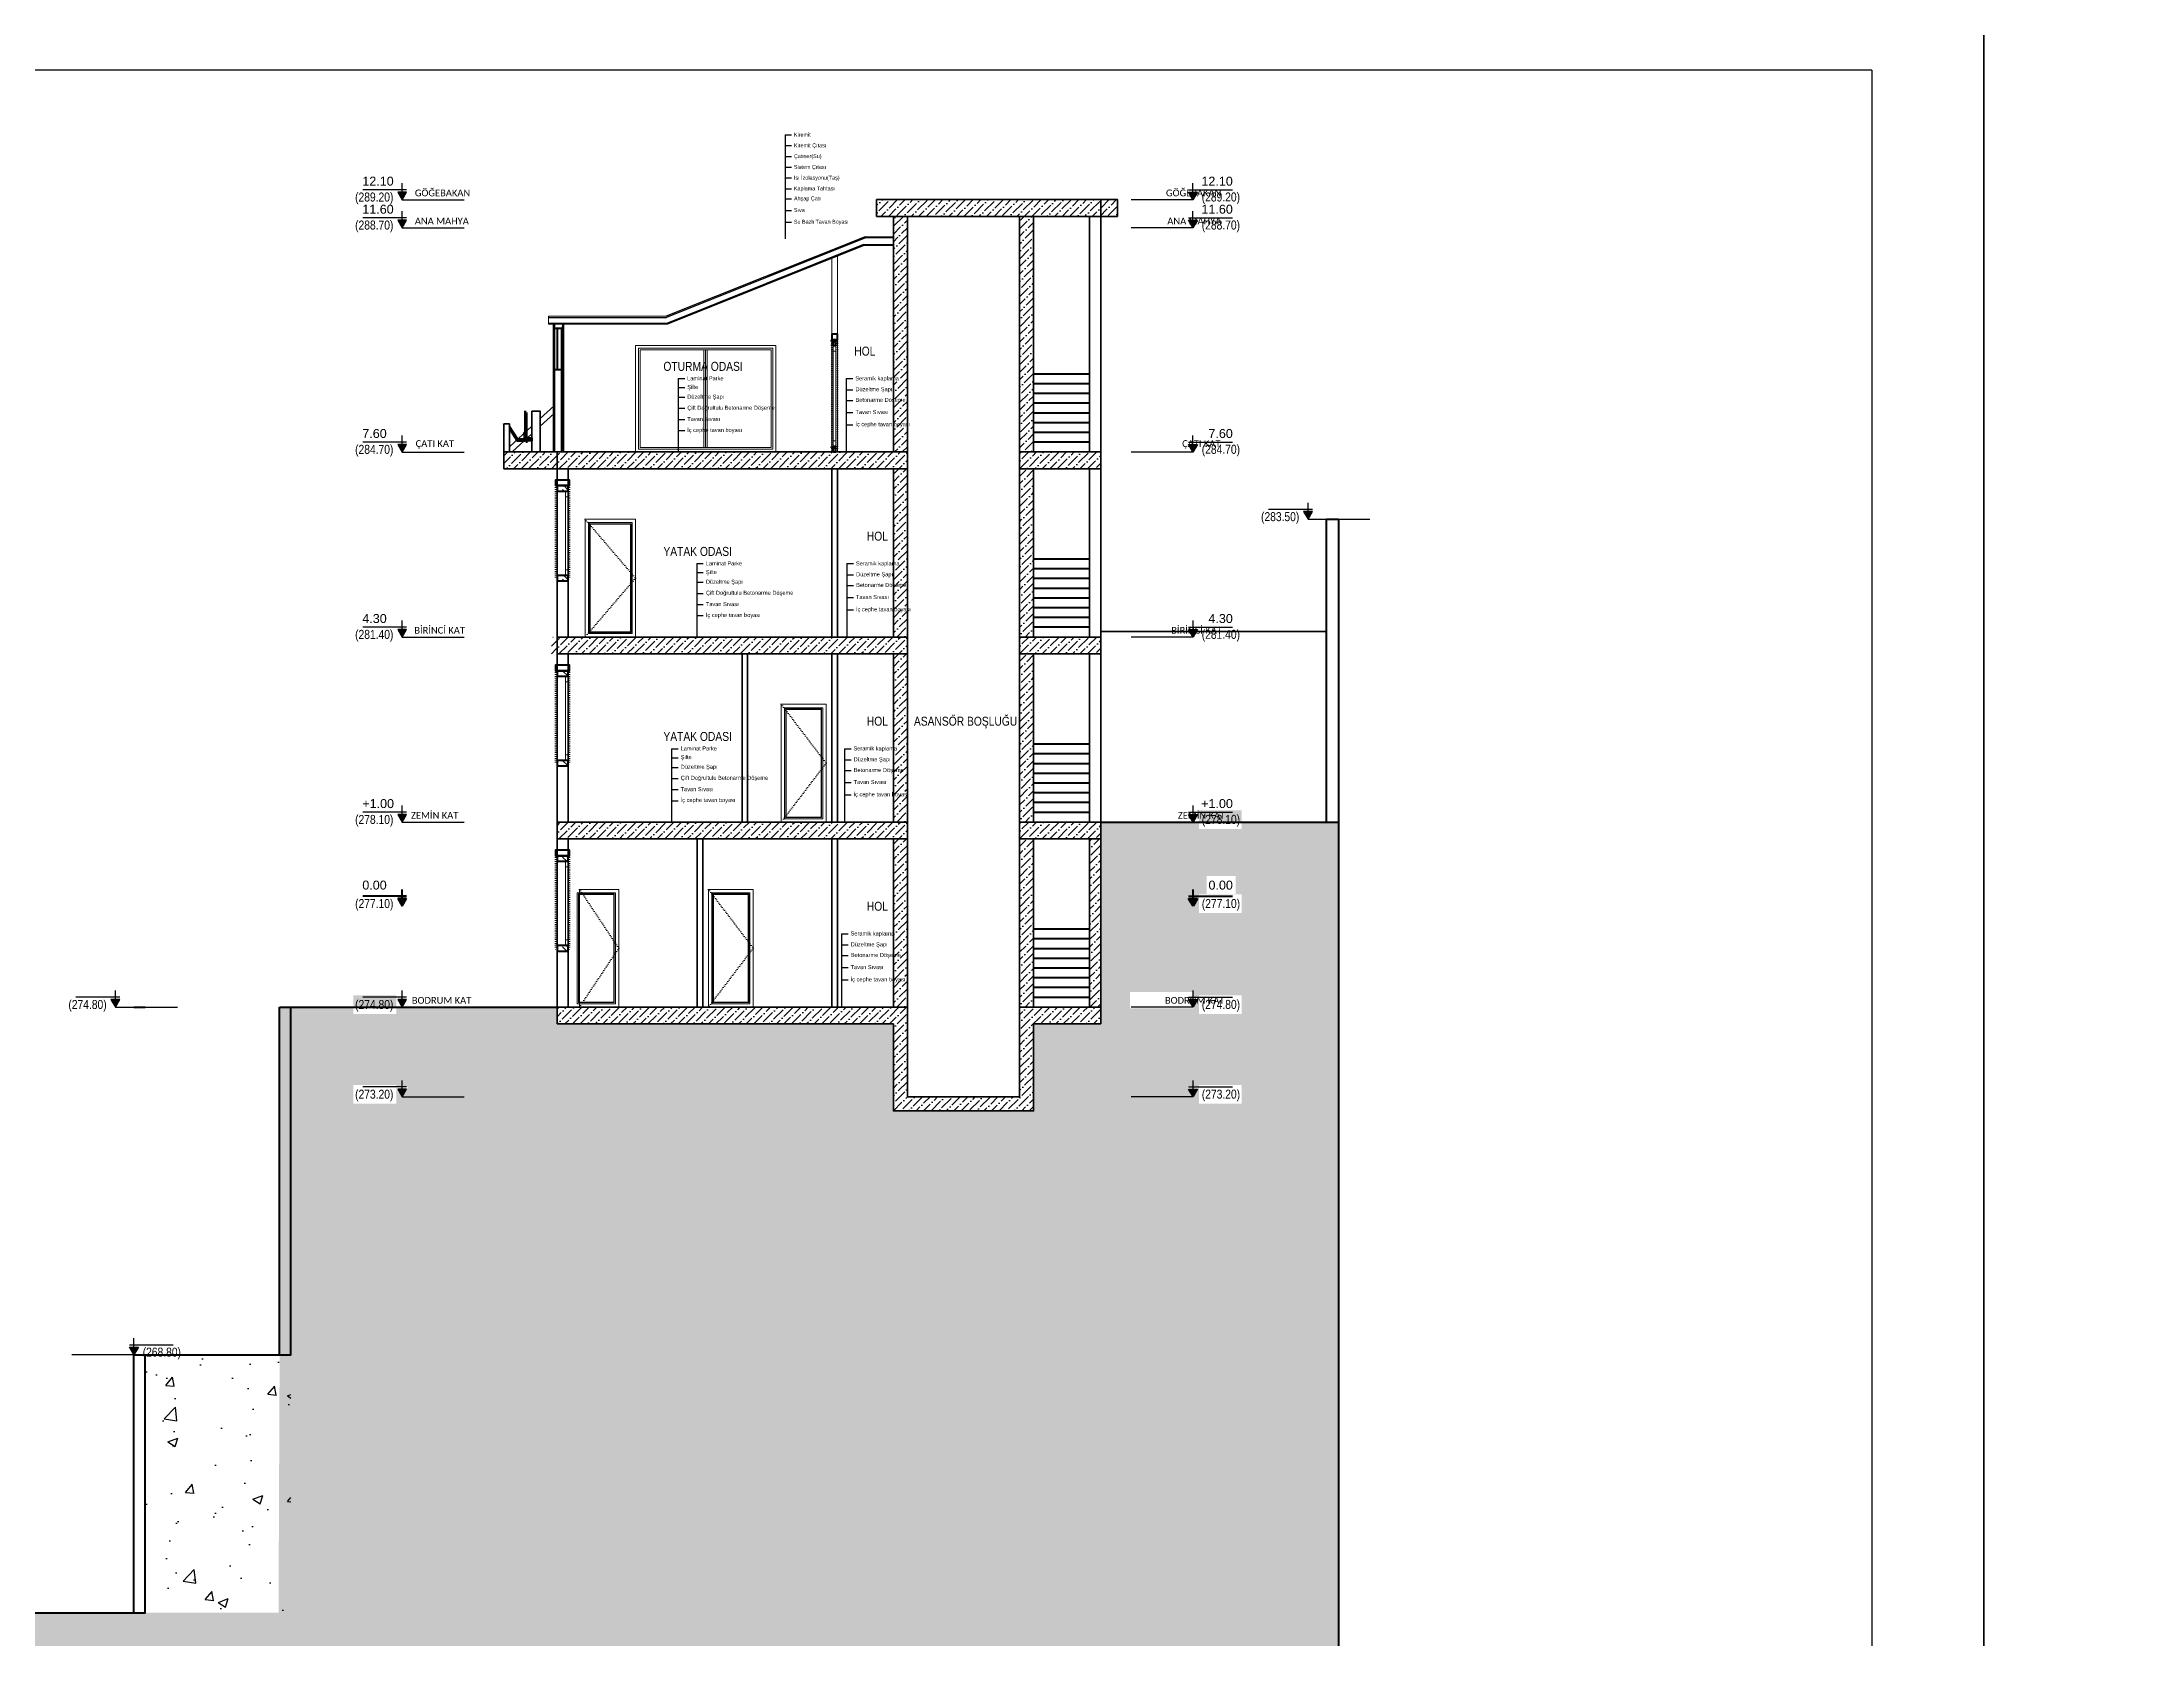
# Model space of a CAD drawing. Header units: millimetres. Extents: x 708 to 46452, y -4963 to 3960.
# Drawn here: x 33467 to 34403, y -4503 to -3791 of the extents above; entities that cross this region are included whole.
import ezdxf

# ---------------------------------------------------------------- set-up
doc = ezdxf.new("R2010")
doc.units = ezdxf.units.MM
doc.linetypes.add('ACAD_ISO07W100', pattern=[3, 0, -3])
doc.linetypes.add('ACAD_ISO10W100', pattern=[18, 12, -3, 0, -3])
for name, color, linetype, lineweight in [('00_KOLON', 2, 'Continuous', 35), ('20', 1, 'Continuous', 0), ('AKS', 153, 'ACAD_ISO10W100', 20), ('ARC-ATP-DUVAR', 7, 'Continuous', 40), ('BETONARME TARAMA', 8, 'Continuous', 25), ('CS DUVAR', 6, 'Continuous', 40), ('duvar', 6, 'Continuous', 35), ('görünüş1', 251, 'Continuous', 35), ('KAPI', 133, 'Continuous', 20), ('Kapı ve Pencereler', 253, 'Continuous', 5), ('KESİTA$0$KAPLAMA', 33, 'Continuous', 25), ('KESİTA$0$Kolon', 164, 'Continuous', 35), ('KESİTA$0$OLUK', 201, 'Continuous', 25), ('KESİTA$0$STANDARD', 7, 'Continuous', 25), ('KESİTA$0$Y3', 155, 'Continuous', 25), ('KOLON', 7, 'Continuous', 50), ('Kolon Tarama', 163, 'Continuous', 13), ('Merdiven Noktalamaları', 251, 'ACAD_ISO07W100', 20), ('Y', 41, 'Continuous', 30), ('YAZI', 40, 'Continuous', 25), ('YD', 7, 'Continuous', 5), ('yerkapl', 8, 'Continuous', 5), ('Çerçeve', 8, 'Continuous', 30)]:
    doc.layers.add(name, color=color, linetype=linetype, lineweight=lineweight)
doc.layers.add('DIŞ KAPI', color=7, linetype='Continuous', lineweight=18, true_color=0x754806)
doc.layers.add('F-arka_plan', color=7, linetype='Continuous')
doc.layers.add('KP', color=1, linetype='Continuous')
doc.styles.get("Standard").update_dxf_attribs({"font": 'arial.ttf'})
doc.styles.add('şenşakrak', font='swissel.ttf', dxfattribs={"height": 10})

# ---------------------------------------------------------------- blocks, each defined once
blk = doc.blocks.new('160X160 PEN KESİT')
at = {"layer": 'Kolon Tarama'}
h = blk.add_hatch(dxfattribs=at)
h.set_pattern_fill('ANSI31', color=256, scale=2)
h.set_pattern_definition([(45, (84688.796, -97755), (-4.49012806, 4.49012806), [])])
h.paths.add_polyline_path([(9585.6, -22008.4), (9585.6, -21998.4), (9595.6, -21998.4), (9595.6, -22008.4)])
h = blk.add_hatch(dxfattribs=at)
h.set_pattern_fill('ANSI31', color=256, scale=2)
h.set_pattern_definition([(45, (84688.796, -97915), (-4.49012806, 4.49012806), [])])
h.paths.add_polyline_path([(9585.6, -22168.4), (9585.6, -22158.4), (9595.6, -22158.4), (9595.6, -22168.4)])
at = {"layer": 'Kapı ve Pencereler'}
for p, q in [((9585.6, -22148.9, 0), (9585.6, -22008.4, 0)), ((9585.6, -22148.9, 0), (9585.6, -22008.4, 0)), ((9590.6, -22008.4, 0), (9590.6, -22158.4, 0)), ((9590.6, -22008.4, 0), (9590.6, -22158.4, 0))]:
    blk.add_line(p, q, dxfattribs=at)
at = {"layer": 'Kapı ve Pencereler', "elevation": 0}
for points in [[(9605.6, -22008.4), (9585.6, -22008.4), (9585.6, -21998.4), (9605.6, -21998.4)], [(9585.6, -22008.4), (9590.6, -22008.4), (9590.6, -22018.4), (9585.6, -22018.4)], [(9590.6, -22008.4), (9605.6, -22008.4), (9605.6, -22158.4), (9590.6, -22158.4)], [(9590.6, -22008.4), (9605.6, -22008.4), (9605.6, -22158.4), (9590.6, -22158.4)], [(9585.6, -22148.4), (9590.6, -22148.4), (9590.6, -22158.4), (9585.6, -22158.4)], [(9605.6, -22168.4), (9585.6, -22168.4), (9585.6, -22158.4), (9605.6, -22158.4)]]:
    blk.add_lwpolyline(points, close=True, dxfattribs=at)
at = {"layer": 'KOLON', "elevation": 0}
for points in [[(9608.1, -21998.4), (9583.1, -21998.4), (9583.1, -21988.4), (9608.1, -21988.4)], [(9605.6, -22008.4), (9585.6, -22008.4), (9585.6, -21998.4), (9605.6, -21998.4)], [(9605.6, -22168.4), (9585.6, -22168.4), (9585.6, -22158.4), (9605.6, -22158.4)]]:
    blk.add_lwpolyline(points, close=True, dxfattribs=at)
at = {"layer": 'Merdiven Noktalamaları'}
for p, q in [((9583.1, -21998.4, 0), (9583.1, -22168.4, 0)), ((9608.1, -21998.4, 0), (9608.1, -22168.4, 0))]:
    blk.add_line(p, q, dxfattribs=at)
blk = doc.blocks.new('malzeme 2')
at = {"layer": 'Y'}
for p, q in [((0, 130.9), (11.8, 130.9)), ((0, 130.9), (0, 0)), ((0, 114.8), (11.8, 114.8)), ((0, 97.6), (11.8, 97.6)), ((0, 77.9), (11.8, 77.9)), ((0, 57.8), (11.8, 57.8)), ((0, 38.1), (11.8, 38.1))]:
    blk.add_line(p, q, dxfattribs=at)
at = {"layer": 'YD', "style": 'şenşakrak'}
for s, p in [('Şilte', (16.4, 112.2)), ('Laminat Parke', (16.2, 127.7)), ('Çift Doğrultulu Betonarme Döşeme', (16.5, 75.3)), ('Düzeltme Şapı', (16.4, 95)), ('Tavan Sıvası', (16.3, 55.1)), ('İç cephe tavan boyası', (16.3, 35.6))]:
    blk.add_text(s, height=7.2, dxfattribs=at).set_placement(p)
blk = doc.blocks.new('malzeme 1')
at = {"layer": 'Y'}
for p, q in [((0, 130.9), (11.8, 130.9)), ((0, 130.9), (0, 0)), ((0, 110.9), (11.8, 110.9)), ((0, 91.9), (11.8, 91.9)), ((0, 70.5), (11.8, 70.5)), ((0, 48.7), (11.8, 48.7))]:
    blk.add_line(p, q, dxfattribs=at)
at = {"layer": 'YD', "style": 'şenşakrak'}
for s, p in [('Seramik kaplama', (16.2, 127.7)), ('Düzeltme Şapı', (16.4, 108.3)), ('Tavan Sıvası', (16.3, 67.7)), ('Betonarme Döşeme', (16.5, 89.3)), ('İç cephe tavan boyası', (16.3, 45.9))]:
    blk.add_text(s, height=7.2, dxfattribs=at).set_placement(p)
blk = doc.blocks.new('gae')
at = {"layer": 'yerkapl'}
blk.add_hatch(color=256, dxfattribs=at).paths.add_polyline_path([(10.1, 17.5), (-10.1, 17.5), (0, 0)])
for p, q in [((-10.1, 22.5), (89.7, 22.5)), ((-10.1, 22.5), (89.7, 22.5)), ((0, 0), (-10.1, 17.5)), ((-10.1, 17.5), (10.1, 17.5)), ((0, 0), (-10.1, 17.5)), ((-10.1, 17.5), (10.1, 17.5)), ((0, 17.5), (0, 37.6)), ((0, 17.5), (0, 37.6)), ((10.1, 17.5), (0, 0)), ((10.1, 17.5), (0, 0))]:
    blk.add_line(p, q)
blk.add_lwpolyline([(0, 0), (-98.9, 0)])
blk = doc.blocks.new('UDTYUU')
blk.add_line((-169286.9, 45227.8), (-169397.4, 45227.8))
at = {"xscale": 0.7839999999999999, "yscale": 0.7839999999999999, "zscale": 0.7839999999999999}
blk.add_blockref('gae', (-169286.9, 45227.8), dxfattribs=at)
blk = doc.blocks.new('khjkjhkjh')
at = {"layer": 'Y'}
for p, q in [((645667.6, 4566150.1), (645667.6, 4565964.6)), ((645667.6, 4566150.1), (645678.9, 4566150.1)), ((645667.6, 4566130.9), (645678.9, 4566130.9)), ((645667.6, 4566111.7), (645678.9, 4566111.7)), ((645667.6, 4566092.5), (645678.9, 4566092.5)), ((645667.6, 4566073.3), (645678.9, 4566073.3)), ((645667.6, 4566054.2), (645678.9, 4566054.2)), ((645667.6, 4566035.9), (645678.9, 4566035.9)), ((645667.6, 4566015.4), (645678.9, 4566015.4)), ((645667.6, 4565994.5), (645678.9, 4565994.5))]:
    blk.add_line(p, q, dxfattribs=at)
at = {"layer": 'YD', "style": 'şenşakrak'}
for s, height, p in [('Kiremit', 6.91, (645683.2, 4566147.1)), ('Çatıser(Su)', 6.912, (645683.2, 4566108.7)), ('Kiremit Çıtası', 6.912, (645683.2, 4566127.9)), ('Sistem Çıtası', 6.912, (645683.2, 4566089.5)), ('Isı İzolasyonu(Taş)', 6.912, (645683.2, 4566070.3)), ('Ahşap Çatı', 6.91, (645683.4, 4566033.4)), ('Kaplama Tahtası', 6.912, (645683.2, 4566051.1)), ('Sıva', 6.91, (645683.2, 4566012.7)), ('Su Bazlı Tavan Boyası', 6.912, (645683.2, 4565991.8))]:
    blk.add_text(s, height=height, dxfattribs=at).set_placement(p)
blk = doc.blocks.new('ENCNR')
at = {"layer": 'BETONARME TARAMA'}
h = blk.add_hatch(dxfattribs=at)
h.set_pattern_fill('ANSI36', color=256, scale=3)
h.set_pattern_definition([(45, (31213.36, -15322.189), (5.051394, 18.5217782), [23.8125, -4.7625, 0, -4.7625])])
h.paths.add_polyline_path([(51236.5, -14151.1), (51666.5, -14151.1), (51666.5, -14181.1), (51491.5, -14181.1), (51266.5, -14181.1), (51236.5, -14181.1)])
h.paths.add_polyline_path([(51491.5, -14181.1), (51516.5, -14181.1), (51516.5, -14601.1), (51491.5, -14601.1)])
h.paths.add_polyline_path([(51266.5, -14181.1), (51291.5, -14181.1), (51291.5, -14601.1), (51266.5, -14601.1)])
h = blk.add_hatch(dxfattribs=at)
h.set_pattern_fill('ANSI36', color=256, scale=3)
h.set_pattern_definition([(45, (38873.955, -14824.846), (5.051394, 18.521778), [23.8125, -4.7625, 0, -4.7625])])
h.paths.add_polyline_path([(51266.5, -14631.1), (51291.5, -14631.1), (51291.5, -14931.1), (51266.5, -14931.1)])
h.paths.add_polyline_path([(51491.5, -14631.1), (51516.5, -14631.1), (51516.5, -14931.1), (51491.5, -14931.1)])
h.paths.add_polyline_path([(51491.5, -14631.1), (51491.5, -14601.1), (51636.5, -14601.1), (51636.5, -14631.1)])
h.paths.add_polyline_path([(51291.5, -14601.1), (51291.5, -14631.1), (50571.5, -14631.1), (50571.5, -14601.1)])
h = blk.add_hatch(dxfattribs=at)
h.set_pattern_fill('ANSI36', color=256, scale=3)
h.set_pattern_definition([(45, (38873.955, -15154.846), (5.051394, 18.521778), [23.8125, -4.7625, 0, -4.7625])])
h.paths.add_polyline_path([(51266.5, -14961.1), (51291.5, -14961.1), (51291.5, -15261.1), (51266.5, -15261.1)])
h.paths.add_polyline_path([(51491.5, -14961.1), (51516.5, -14961.1), (51516.5, -15261.1), (51491.5, -15261.1)])
h.paths.add_polyline_path([(51491.5, -14961.1), (51491.5, -14931.1), (51636.5, -14931.1), (51636.5, -14961.1)])
h.paths.add_polyline_path([(51291.5, -14931.1), (51291.5, -14961.1), (50656.5, -14961.1), (50656.5, -14931.1)])
h = blk.add_hatch(dxfattribs=at)
h.set_pattern_fill('ANSI36', color=256, scale=3)
h.set_pattern_definition([(45, (38873.955, -15484.846), (5.051394, 18.521778), [23.8125, -4.7625, 0, -4.7625])])
h.paths.add_polyline_path([(51266.5, -15291.1), (51291.5, -15291.1), (51291.5, -15591.1), (51266.5, -15591.1)])
h.paths.add_polyline_path([(51491.5, -15291.1), (51516.5, -15291.1), (51516.5, -15591.1), (51491.5, -15591.1)])
h.paths.add_polyline_path([(51491.5, -15291.1), (51491.5, -15261.1), (51636.5, -15261.1), (51636.5, -15291.1)])
h.paths.add_polyline_path([(51291.5, -15261.1), (51291.5, -15291.1), (50666.5, -15291.1), (50666.5, -15261.1)])
h = blk.add_hatch(dxfattribs=at)
h.set_pattern_fill('ANSI36', color=256, scale=3)
h.set_pattern_definition([(45, (29621.636, -8607.627), (5.051394, 18.5217782), [23.8125, -4.7625, 0, -4.7625])])
h.paths.add_polyline_path([(51636.5, -15291.1), (51616.5, -15291.1), (51616.5, -15591.1), (51636.5, -15591.1)])
h = blk.add_hatch(dxfattribs=at)
h.set_pattern_fill('ANSI36', color=256, scale=3)
h.set_pattern_definition([(45, (29641.408, -17501.174), (5.051394, 18.5217782), [23.8125, -4.7625, 0, -4.7625])])
h.paths.add_polyline_path([(51156.5, -15591.1), (51266.5, -15591.1), (51266.5, -15621.1), (51156.5, -15621.1)])
h.paths.add_polyline_path([(50666.5, -15591.1), (51066.5, -15591.1), (51066.5, -15621.1), (50666.5, -15621.1)])
h.paths.add_polyline_path([(51066.5, -15591.1), (51156.5, -15591.1), (51156.5, -15621.1), (51066.5, -15621.1)])
h.paths.add_polyline_path([(51266.5, -15591.1), (51291.5, -15591.1), (51291.5, -15751.1), (51491.5, -15751.1), (51491.5, -15591.1), (51516.5, -15591.1), (51516.5, -15776.1), (51266.5, -15776.1), (51266.5, -15621.1)])
h.paths.add_polyline_path([(51516.5, -15591.1), (51636.5, -15591.1), (51636.5, -15621.1), (51516.5, -15621.1)])
at = {"layer": 'F-arka_plan', "true_color": 0x636466}
h = blk.add_hatch(dxfattribs=at)
h.set_pattern_fill('AR-CONC', color=251)
h.set_pattern_definition([(50, (-9411.14, 3335.37), (182.18467, -15.9391), [19.05, -209.55]), (355, (-9411.14, 3335.37), (-35.2434, 191.05685), [15.24, -167.6406]), (100.45144, (-9395.96, 3334.04), (146.94125, 175.11775), [16.19, -178.09024]), (46.1842, (-9411.14, 3386.17), (271.07904, -42.0423), [28.575, -314.325]), (96.63556, (-9388.55, 3382.67), (237.4041, 247.4261), [24.285, -267.1356]), (351.18415, (-9411.14, 3386.17), (237.4041, 247.4261), [22.86, -251.4597]), (21, (-9385.74, 3373.47), (151.6144, -102.2652), [19.05, -209.55]), (326, (-9385.74, 3373.47), (61.80203, 184.18797), [15.24, -167.64]), (71.45144, (-9373.11, 3364.95), (213.4164, 81.92277), [16.19, -178.08994]), (37.5, (-9411.145, 3335.37), (3.0886, 84.55504), [0, -165.608, 0, -170.18, 0, -168.275]), (7.5, (-9411.145, 3335.37), (66.81966, 100.18057), [0, -97.028, 0, -161.798, 0, -64.135]), (327.5, (-9467.79, 3335.37), (135.590595, -5.728744), [0, -63.5, 0, -198.12, 0, -262.89]), (317.5, (-9493.19, 3335.37), (148.12918, 25.4265), [0, -82.55, 0, -131.572, 0, -186.69])])
h.paths.add_polyline_path([(52060.4, -15261.1), (52039.2, -15261.1), (51636.5, -15261.1), (51636.5, -15291.1), (51636.5, -15621.1), (51516.5, -15621.1), (51516.5, -15776.1), (51266.5, -15776.1), (51266.5, -15621.1), (50666.5, -15621.1), (50666.5, -15591.1), (50616.5, -15591.1), (50171.6, -15591.1), (50171.6, -16211.1), (50169.6, -16671.1), (49394.6, -16671.1), (49394.6, -16701.1), (48784.6, -16701.1), (48784.6, -16856.1), (48534.6, -16856.1), (48534.6, -16701.1), (48414.6, -16701.1), (48414.6, -16671.1), (47893.2, -16671.1), (47893.2, -17191.1), (47211, -17191.1), (47211, -17663.8), (52060.4, -17663.8)])
h.paths.add_polyline_path([(49626.9, -16813.5), (49616.7, -16831.1), (49606.5, -16813.5)], flags=16)
h.paths.add_polyline_path([(50390.1, -15751.1), (50379.9, -15733.5), (50400.3, -15733.5)], flags=16)
h.paths.add_polyline_path([(51801.1, -15751.1), (51790.9, -15733.5), (51811.2, -15733.5)], flags=16)
h.paths.add_polyline_path([(48284.3, -16831.1), (48274.1, -16813.5), (48294.5, -16813.5)], flags=16)
h.paths.add_polyline_path([(51801, -15591.1), (51790.9, -15573.5), (51811.2, -15573.5)], flags=16)
h.paths.add_polyline_path([(51801, -15411.1), (51790.9, -15393.5), (51811.2, -15393.5)], flags=16)
h.paths.add_polyline_path([(51825.6, -15390.3), (51877.1, -15390.3), (51877.1, -15357.4), (51825.6, -15357.4)], flags=16)
h.paths.add_polyline_path([(51811.6, -15763.3), (51887.9, -15763.3), (51887.9, -15730), (51811.6, -15730)], flags=16)
h.paths.add_polyline_path([(51811.6, -15423.3), (51887.8, -15423.3), (51887.8, -15390), (51811.6, -15390)], flags=16)
h.paths.add_polyline_path([(51811.6, -15273.3), (51887.8, -15273.3), (51887.8, -15240), (51811.6, -15240)])
h.paths.add_polyline_path([(51688.7, -15593.1), (51801.9, -15593.1), (51801.9, -15564), (51688.7, -15564)], flags=16)
h.paths.add_polyline_path([(51811.6, -15603.3), (51887.9, -15603.3), (51887.9, -15570), (51811.6, -15570)], flags=16)
h.paths.add_polyline_path([(50303.3, -15763.3), (50379.6, -15763.3), (50379.6, -15730), (50303.3, -15730)], flags=16)
h.paths.add_polyline_path([(50303.3, -15603.3), (50379.6, -15603.3), (50379.6, -15570), (50303.3, -15570)], flags=16)
h.paths.add_polyline_path([(49627.2, -16843.3), (49703.5, -16843.3), (49703.5, -16810), (49627.2, -16810)], flags=16)
h.paths.add_polyline_path([(49627.2, -16683.3), (49703.5, -16683.3), (49703.5, -16650), (49627.2, -16650)], flags=16)
h.paths.add_polyline_path([(48197.5, -16843.3), (48273.8, -16843.3), (48273.8, -16810), (48197.5, -16810)], flags=16)
h.paths.add_polyline_path([(48197.5, -16683.3), (48273.8, -16683.3), (48273.8, -16650), (48197.5, -16650)], flags=16)
h = blk.add_hatch(dxfattribs=at)
h.set_pattern_fill('AR-CONC', color=251)
h.paths.add_polyline_path([(50191.6, -16211.1), (49931.6, -16211.1), (49931.6, -16671.1), (50191.6, -16671.1)])
h.paths.add_polyline_path([(49922.2, -16223.3), (49998.4, -16223.3), (49998.4, -16190), (49922.2, -16190)], flags=9)
at = {"layer": 'Kolon Tarama'}
h = blk.add_hatch(dxfattribs=at)
h.set_pattern_fill('ANSI31', color=256, scale=2)
h.set_pattern_definition([(45, (126295.072, -90157.6947), (-4.49012806, 4.49012806), [])])
h.paths.add_polyline_path([(51164, -14411.1), (51164, -14401.1), (51154, -14401.1), (51154, -14411.1)])
h = blk.add_hatch(dxfattribs=at)
h.set_pattern_fill('ANSI31', color=256, scale=2)
h.set_pattern_definition([(45, (126295.072, -90347.6947), (-4.49012806, 4.49012806), [])])
h.paths.add_polyline_path([(51164, -14601.1), (51164, -14591.1), (51154, -14591.1), (51154, -14601.1)])
at = {"layer": 'yerkapl'}
for points in [[(50382.2, -15397.4), (50398, -15397.4), (50390.1, -15411.1)], [(51808.9, -15397.4), (51793.1, -15397.4), (51801, -15411.1)]]:
    blk.add_hatch(color=256, dxfattribs=at).paths.add_polyline_path(points)
for p, q in [((50611.9, -14530.8), (50611.9, -14584.6)), ((50398, -15393.5), (50319.8, -15393.5)), ((50398, -15393.5), (50319.8, -15393.5)), ((50390.1, -15397.4), (50390.1, -15381.6)), ((50390.1, -15397.4), (50390.1, -15381.6)), ((51793.1, -15393.5), (51871.4, -15393.5)), ((51793.1, -15393.5), (51871.4, -15393.5)), ((51801, -15397.4), (51801, -15381.6)), ((51801, -15397.4), (51801, -15381.6)), ((50382.2, -15397.4), (50390.1, -15411.1)), ((50398, -15397.4), (50382.2, -15397.4)), ((50382.2, -15397.4), (50390.1, -15411.1)), ((50398, -15397.4), (50382.2, -15397.4)), ((50390.1, -15411.1), (50398, -15397.4)), ((50390.1, -15411.1), (50398, -15397.4)), ((51801, -15411.1), (51793.1, -15397.4)), ((51793.1, -15397.4), (51808.9, -15397.4)), ((51801, -15411.1), (51793.1, -15397.4)), ((51793.1, -15397.4), (51808.9, -15397.4)), ((51808.9, -15397.4), (51801, -15411.1)), ((51808.9, -15397.4), (51801, -15411.1)), ((50171.6, -16211.1), (50171.6, -15591.1)), ((49911.6, -16211.1), (50171.6, -16211.1))]:
    blk.add_line(p, q)
at = {"lineweight": -2}
for p, q in [((50609.9, -14567.4), (50611.9, -14577.4)), ((50609.9, -14577.4), (50611.9, -14567.4)), ((50609.9, -14567.4), (50611.9, -14577.4)), ((50609.9, -14577.4), (50611.9, -14567.4)), ((50609.9, -14567.6), (50611.9, -14577.6)), ((50609.9, -14577.6), (50611.9, -14567.6)), ((50609.9, -14567.6), (50611.9, -14577.6)), ((50609.9, -14577.6), (50611.9, -14567.6))]:
    blk.add_line(p, q, dxfattribs=at)
for points in [[(50667, -14453.9), (50667, -14381.1)], [(50659.5, -14453.9), (50674.5, -14453.9)], [(50571.5, -14551.2), (50571.5, -14551.1)]]:
    blk.add_lwpolyline(points)
at = {"color": 251, "true_color": 0x636466}
for points in [[(51616.5, -14462.3), (51516.5, -14462.3)], [(51616.5, -14479.6), (51516.5, -14479.6)], [(51616.5, -14497), (51516.5, -14497)], [(51616.5, -14514.3), (51516.5, -14514.3)], [(51616.5, -14531.7), (51516.5, -14531.7)], [(51616.5, -14549.1), (51516.5, -14549.1)], [(51616.5, -14566.4), (51516.5, -14566.4)], [(51616.5, -14583.8), (51516.5, -14583.8)], [(51616.5, -14792.3), (51516.5, -14792.3)], [(51616.5, -14809.6), (51516.5, -14809.6)], [(51616.5, -14827), (51516.5, -14827)], [(51616.5, -14844.3), (51516.5, -14844.3)], [(51616.5, -14861.7), (51516.5, -14861.7)], [(51616.5, -14879.1), (51516.5, -14879.1)], [(51616.5, -14896.4), (51516.5, -14896.4)], [(51616.5, -14913.8), (51516.5, -14913.8)], [(51616.5, -15122.3), (51516.5, -15122.3)], [(51616.5, -15139.6), (51516.5, -15139.6)], [(51616.5, -15157), (51516.5, -15157)], [(51616.5, -15174.3), (51516.5, -15174.3)], [(51616.5, -15191.7), (51516.5, -15191.7)], [(51616.5, -15209.1), (51516.5, -15209.1)], [(51616.5, -15226.4), (51516.5, -15226.4)], [(51616.5, -15243.8), (51516.5, -15243.8)], [(51616.5, -15452.3), (51516.5, -15452.3)], [(51616.5, -15469.6), (51516.5, -15469.6)], [(51616.5, -15487), (51516.5, -15487)], [(51616.5, -15504.3), (51516.5, -15504.3)], [(51616.5, -15521.7), (51516.5, -15521.7)], [(51616.5, -15539.1), (51516.5, -15539.1)], [(51616.5, -15556.4), (51516.5, -15556.4)], [(51616.5, -15573.8), (51516.5, -15573.8)]]:
    blk.add_lwpolyline(points, dxfattribs=at)
at = {"lineweight": -2}
for points in [[(50611.9, -14577.4), (50611.9, -14577.4), (50609.9, -14577.4), (50609.9, -14567.4), (50611.9, -14567.4), (50611.9, -14577.4)], [(50611.9, -14577.4), (50611.9, -14577.4), (50609.9, -14577.4), (50609.9, -14567.4), (50611.9, -14567.4), (50611.9, -14577.4)], [(50611.9, -14577.6), (50611.9, -14577.6), (50609.9, -14577.6), (50609.9, -14567.6), (50611.9, -14567.6), (50611.9, -14577.6)], [(50611.9, -14577.6), (50611.9, -14577.6), (50609.9, -14577.6), (50609.9, -14567.6), (50611.9, -14567.6), (50611.9, -14577.6)]]:
    blk.add_lwpolyline(points, dxfattribs=at)
at = {"layer": '00_KOLON'}
for p, q in [((51636.5, -14151.1), (51236.5, -14151.1)), ((51258.5, -14151.1), (51636.5, -14151.1)), ((51636.5, -14601.1), (51636.5, -14151.1)), ((51266.5, -14181.1), (51236.5, -14181.1)), ((51491.5, -14181.1), (51266.5, -14181.1)), ((51636.5, -14181.1), (51491.5, -14181.1)), ((51616.5, -14601.1), (51616.5, -14181.1)), ((50621.5, -14528.1), (50621.5, -14601.1)), ((50571.5, -14551.1), (50581.5, -14551.1)), ((50581.5, -14551.1), (50581.5, -14601.1)), ((50621.5, -14551.1), (50621.5, -14601.1)), ((50661.5, -14551.2), (50661.5, -14601.2)), ((51291.5, -14601.1), (50571.5, -14601.1)), ((50571.5, -14631.1), (50571.5, -14601.1)), ((50666.5, -14961.1), (50666.5, -14601.1)), ((51291.5, -14931.1), (51291.5, -14601.1)), ((51491.5, -14931.1), (51491.5, -14601.1)), ((51636.5, -14601.1), (51491.5, -14601.1)), ((51636.5, -15291.1), (51636.5, -14601.1)), ((51291.5, -14631.1), (50571.5, -14631.1)), ((50686.5, -14931.1), (50686.5, -14631.1)), ((51156.5, -14931.1), (51156.5, -14631.1)), ((51166.5, -14931.1), (51166.5, -14631.1)), ((51266.5, -14931.1), (51266.5, -14631.1)), ((51636.5, -14631.1), (51491.5, -14631.1)), ((51516.5, -14931.1), (51516.5, -14631.1)), ((51616.5, -14931.1), (51616.5, -14631.1)), ((50666.5, -15291.1), (50666.5, -14931.1)), ((51291.5, -14931.1), (50666.5, -14931.1)), ((51291.5, -15261.1), (51291.5, -14931.1)), ((51491.5, -15261.1), (51491.5, -14931.1)), ((51636.5, -14931.1), (51491.5, -14931.1)), ((51636.5, -15621.1), (51636.5, -14931.1)), ((51291.5, -14961.1), (50666.5, -14961.1)), ((50686.5, -15261.1), (50686.5, -14961.1)), ((50996.5, -14961.1), (50996.5, -15261.1)), ((51006.5, -14961.1), (51006.5, -15261.1)), ((51156.5, -15261.1), (51156.5, -14961.1)), ((51166.5, -15261.1), (51166.5, -14961.1)), ((51266.5, -15261.1), (51266.5, -14961.1)), ((51636.5, -14961.1), (51491.5, -14961.1)), ((51516.5, -15261.1), (51516.5, -14961.1)), ((51616.5, -15261.1), (51616.5, -14961.1)), ((50666.5, -15621.1), (50666.5, -15261.1)), ((51291.5, -15261.1), (50666.5, -15261.1)), ((51291.5, -15261.1), (50666.5, -15261.1)), ((51291.5, -15591.1), (51291.5, -15261.1)), ((51491.5, -15591.1), (51491.5, -15261.1)), ((51636.5, -15261.1), (51491.5, -15261.1)), ((51636.5, -15261.1), (51491.5, -15261.1)), ((51291.5, -15291.1), (50666.5, -15291.1)), ((50686.5, -15591.1), (50686.5, -15291.1)), ((50916.5, -15591.1), (50916.5, -15291.1)), ((50926.5, -15591.1), (50926.5, -15291.1)), ((51156.5, -15591.1), (51156.5, -15291.1)), ((51166.5, -15591.1), (51166.5, -15291.1)), ((51266.5, -15591.1), (51266.5, -15291.1)), ((51636.5, -15291.1), (51491.5, -15291.1)), ((51516.5, -15591.1), (51516.5, -15291.1)), ((51616.5, -15591.1), (51616.5, -15291.1)), ((51291.5, -15591.1), (50666.5, -15591.1)), ((51266.5, -15621.1), (50666.5, -15621.1)), ((51636.5, -15591.1), (51491.5, -15591.1)), ((51636.5, -15621.1), (51516.5, -15621.1))]:
    blk.add_line(p, q, dxfattribs=at)
for points in [[(51236.5, -14181.1), (51236.5, -14151.1)], [(51636.5, -14151.1), (51666.5, -14151.1), (51666.5, -14181.1)], [(51266.5, -14601.1), (51266.5, -14181.1)], [(51291.5, -14601.1), (51291.5, -14181.1)], [(51491.5, -14601.1), (51491.5, -14181.1)], [(51516.5, -14601.1), (51516.5, -14181.1)], [(51636.5, -14181.1), (51666.5, -14181.1)], [(50621.5, -14601.1), (50621.5, -14528.5), (50636.5, -14528.5), (50636.5, -14601.1)], [(50571.5, -14551.1), (50571.5, -14601.1)], [(51516.5, -15621.1), (51516.5, -15776.1), (51266.5, -15776.1), (51266.5, -15621.1)], [(51491.5, -15591.1), (51491.5, -15751.1), (51291.5, -15751.1), (51291.5, -15591.1)]]:
    blk.add_lwpolyline(points, dxfattribs=at)
at = {"layer": '20'}
for p, q in [((51213.4, -14231.1), (51266.5, -14231.1)), ((51213.8, -14233.1), (51266.5, -14233.1)), ((51266.5, -14217.1), (51216.1, -14217.1)), ((51266.5, -14219.1), (51216.5, -14219.1)), ((51156.5, -14256.1), (51156.5, -14601.1)), ((51166.5, -14252.1), (51166.5, -14601.1)), ((50861.1, -14359.1), (50651.5, -14359.1)), ((50651.5, -14359.1), (50651.5, -14373.1)), ((50651.5, -14371.1), (50863.4, -14371.1)), ((50651.5, -14373.1), (50863.8, -14373.1)), ((50678.3, -14449.2), (50673.6, -14453.9))]:
    blk.add_line(p, q, dxfattribs=at)
at = {"layer": 'AKS'}
blk.add_line((50666.5, -15591.1), (50616.5, -15591.1), dxfattribs=at)
at = {"layer": 'CS DUVAR'}
for p, q in [((50661.5, -14371.1), (50661.5, -14601.1)), ((50661.5, -14381.1), (50661.5, -14371.1)), ((50676.5, -14381.1), (50661.5, -14381.1)), ((50676.5, -14371.1), (50676.5, -14601.1)), ((50676.5, -14381.1), (50676.5, -14377.1))]:
    blk.add_line(p, q, dxfattribs=at)
at = {"layer": 'DIŞ KAPI'}
for p, q in [((50928.5, -14419.1), (50928.5, -14501.1)), ((50931.5, -14419.1), (50931.5, -14501.1)), ((50934.5, -14419.1), (50934.5, -14501.1)), ((50928.5, -14593.1), (50928.5, -14501.1)), ((50931.5, -14593.1), (50931.5, -14501.1)), ((50934.5, -14593.1), (50934.5, -14501.1))]:
    blk.add_line(p, q, dxfattribs=at)
for points in [[(51056.5, -14501.1), (51056.5, -14411.1), (50806.5, -14411.1), (50806.5, -14501.1)], [(51051.5, -14501.1), (51051.5, -14416.1), (50811.5, -14416.1), (50811.5, -14501.1)], [(51048.5, -14501.1), (51048.5, -14419.1), (50814.5, -14419.1), (50814.5, -14501.1)], [(51056.5, -14501.1), (51056.5, -14601.1), (50806.5, -14601.1), (50806.5, -14501.1)], [(51051.5, -14501.1), (51051.5, -14596.1), (50811.5, -14596.1), (50811.5, -14501.1)], [(51048.5, -14501.1), (51048.5, -14593.1), (50814.5, -14593.1), (50814.5, -14501.1)]]:
    blk.add_lwpolyline(points, dxfattribs=at)
at = {"layer": 'duvar'}
blk.add_lwpolyline([(50621.5, -14601.1), (50621.5, -14528.3), (50636.5, -14528.5), (50636.5, -14601.1), (50621.5, -14601.1)], dxfattribs=at)
at = {"layer": 'görünüş1'}
blk.add_line((51636.5, -14921.1), (52039.2, -14921.1), dxfattribs=at)
at = {"layer": 'KAPI'}
for p, q in [((50659.5, -14381.5), (50659.5, -14601.1)), ((50661.5, -14381.1), (50676.5, -14381.1)), ((50661.5, -14384.1), (50661.5, -14601.1)), ((50673.8, -14601.1), (50673.8, -14381.1)), ((50674.5, -14601.1), (50674.5, -14381.1)), ((50677.6, -14601.1), (50677.6, -14382)), ((50678.3, -14601.1), (50678.3, -14381.7))]:
    blk.add_line(p, q, dxfattribs=at)
blk.add_lwpolyline([(50661.5, -14381.8), (50661.5, -14374.3), (50659.9, -14374.3, 0.414214), (50659.5, -14374.7), (50659.5, -14381.4, 0.414214), (50659.9, -14381.8)], format="xyb", close=True, dxfattribs=at)
blk.add_lwpolyline([(50678.5, -14371.1), (50678.5, -14381.4, -0.414214), (50678.1, -14381.8), (50676.5, -14381.8), (50676.5, -14377.1)], format="xyb", dxfattribs=at)
at = {"layer": 'Kapı ve Pencereler'}
for p, q in [((51159, -14411.1), (51159, -14591.1, 0)), ((51159, -14411.1), (51159, -14591.1, 0)), ((51164, -14581.6, 0), (51164, -14411.1)), ((51164, -14581.6, 0), (51164, -14411.1))]:
    blk.add_line(p, q, dxfattribs=at)
for points in [[(51159, -14411.1), (51164, -14411.1), (51164, -14401.1), (51159, -14401.1)], [(51159, -14411.1), (51159, -14411.1), (51159, -14591.1), (51159, -14591.1)], [(51159, -14411.1), (51159, -14411.1), (51159, -14591.1), (51159, -14591.1)], [(51164, -14411.1), (51159, -14411.1), (51159, -14421.1), (51164, -14421.1)], [(51164, -14581.1), (51159, -14581.1), (51159, -14591.1), (51164, -14591.1)], [(51159, -14601.1), (51164, -14601.1), (51164, -14591.1), (51159, -14591.1)], [(50716.5, -14931.1), (50806.5, -14931.1), (50806.5, -14721.1), (50716.5, -14721.1)], [(50722.5, -14925.1), (50800.5, -14925.1), (50800.5, -14727.1), (50722.5, -14727.1)], [(50724.5, -14923.1), (50798.5, -14923.1), (50798.5, -14729.1), (50724.5, -14729.1)], [(50725.5, -14922.1), (50797.5, -14922.1), (50797.5, -14730.1), (50725.5, -14730.1)], [(51066.5, -15261.1), (51146.5, -15261.1), (51146.5, -15051.1), (51066.5, -15051.1)], [(51072.5, -15255.1), (51140.5, -15255.1), (51140.5, -15057.1), (51072.5, -15057.1)], [(51074.5, -15253.1), (51138.5, -15253.1), (51138.5, -15059.1), (51074.5, -15059.1)], [(51075.5, -15252.1), (51137.5, -15252.1), (51137.5, -15060.1), (51075.5, -15060.1)], [(50702.5, -15585.1), (50770.5, -15585.1), (50770.5, -15387.1), (50702.5, -15387.1)], [(50704.5, -15583.1), (50768.5, -15583.1), (50768.5, -15389.1), (50704.5, -15389.1)], [(50705.5, -15582.1), (50767.5, -15582.1), (50767.5, -15390.1), (50705.5, -15390.1)], [(50706.5, -15591.1), (50776.5, -15591.1), (50776.5, -15381.1), (50706.5, -15381.1)], [(50936.5, -15591.1), (51016.5, -15591.1), (51016.5, -15381.1), (50936.5, -15381.1)], [(50942.5, -15585.1), (51010.5, -15585.1), (51010.5, -15387.1), (50942.5, -15387.1)], [(50944.5, -15583.1), (51008.5, -15583.1), (51008.5, -15389.1), (50944.5, -15389.1)], [(50945.5, -15582.1), (51007.5, -15582.1), (51007.5, -15390.1), (50945.5, -15390.1)]]:
    blk.add_lwpolyline(points, close=True, dxfattribs=at)
at = {"layer": 'KESİTA$0$KAPLAMA', "lineweight": -2}
for p, q in [((50609.9, -14565.9), (50610.3, -14567.3)), ((50609.9, -14565.9), (50610.3, -14567.3)), ((50609.9, -14566.1), (50610.3, -14567.5)), ((50609.9, -14566.1), (50610.3, -14567.5))]:
    blk.add_line(p, q, dxfattribs=at)
at = {"layer": 'KESİTA$0$Kolon', "lineweight": -2}
for p, q in [((50608.9, -14527.9), (50608.9, -14577.9)), ((50608.9, -14527.9), (50608.9, -14577.9)), ((50608.9, -14530.2), (50608.9, -14578.1)), ((50608.9, -14530.2), (50608.9, -14578.1)), ((50609.4, -14527.6), (50609.4, -14578.4)), ((50609.4, -14527.6), (50609.4, -14578.6)), ((50595.9, -14577.9), (50581.5, -14555.8)), ((50597.4, -14581.1), (50589.1, -14568.3)), ((50595.9, -14577.9), (50589.5, -14568))]:
    blk.add_line(p, q, dxfattribs=at)
for points in [[(50581.5, -14559.6), (50595.5, -14581.1), (50609.4, -14581.1), (50609.4, -14527.6)], [(50594, -14577.9), (50608.9, -14577.9)]]:
    blk.add_lwpolyline(points, dxfattribs=at)
at = {"layer": 'KESİTA$0$OLUK', "lineweight": -2}
for p, q in [((50596.2, -14577.5), (50589.6, -14567.3)), ((50596.2, -14577.5), (50589.6, -14567.3)), ((50606.9, -14568.8), (50607.9, -14568.8)), ((50606.9, -14568.8), (50607.9, -14568.8)), ((50606.9, -14569), (50607.9, -14569)), ((50606.9, -14569), (50607.9, -14569)), ((50607.4, -14566.3), (50607.4, -14568.5)), ((50607.4, -14566.3), (50608.5, -14566.3)), ((50607.4, -14566.3), (50607.4, -14568.5)), ((50607.4, -14566.3), (50608.5, -14566.3)), ((50607.4, -14566.5), (50607.4, -14568.7)), ((50607.4, -14566.5), (50608.5, -14566.5)), ((50607.4, -14566.5), (50607.4, -14568.7)), ((50607.4, -14566.5), (50608.5, -14566.5)), ((50607.9, -14566.7), (50607.9, -14568.8)), ((50607.9, -14566.7), (50607.9, -14568.8)), ((50607.9, -14566.9), (50607.9, -14569)), ((50607.9, -14566.9), (50607.9, -14569)), ((50608.5, -14566.3), (50608.5, -14577.5)), ((50608.5, -14566.5), (50608.5, -14577.7))]:
    blk.add_line(p, q, dxfattribs=at)
blk.add_lwpolyline([(50594.3, -14577.5), (50608.5, -14577.5), (50608.5, -14566.3)], dxfattribs=at)
at = {"layer": 'KESİTA$0$STANDARD', "color": 240, "linetype": 'ByBlock', "lineweight": 13}
for p, q in [((50610.4, -14567.4), (50609.8, -14565.8)), ((50610.4, -14567.4), (50609.8, -14565.8)), ((50610.4, -14567.6), (50609.8, -14566)), ((50610.4, -14567.6), (50609.8, -14566)), ((50612.2, -14572.9), (50611.9, -14572)), ((50612.2, -14572.9), (50611.9, -14572)), ((50612.2, -14573.1), (50611.9, -14572.2)), ((50612.2, -14573.1), (50611.9, -14572.2))]:
    blk.add_line(p, q, dxfattribs=at)
at = {"layer": 'KESİTA$0$Y3', "lineweight": -2}
for p, q in [((50621.5, -14576.1, 706), (50612.4, -14581.1)), ((50621.5, -14581.1, 706), (50612.4, -14576.1)), ((50621.5, -14576.1, 706), (50612.4, -14581.1)), ((50621.5, -14581.1, 706), (50612.4, -14576.1)), ((50621.5, -14576.3, 706), (50612.4, -14581.3)), ((50621.5, -14581.3, 706), (50612.4, -14576.3)), ((50621.5, -14576.3, 706), (50612.4, -14581.3)), ((50621.5, -14581.3, 706), (50612.4, -14576.3))]:
    blk.add_line(p, q, dxfattribs=at)
for points in [[(50621.5, -14581.1), (50612.4, -14581.1), (50612.4, -14576.1), (50621.5, -14576.1)], [(50621.5, -14581.1), (50612.4, -14581.1), (50612.4, -14576.1), (50621.5, -14576.1)], [(50621.5, -14581.3), (50612.4, -14581.3), (50612.4, -14576.3), (50621.5, -14576.3)], [(50621.5, -14581.3), (50612.4, -14581.3), (50612.4, -14576.3), (50621.5, -14576.3)]]:
    blk.add_lwpolyline(points, close=True, dxfattribs=at)
at = {"layer": 'KOLON'}
for p, q in [((52039.2, -15261.1), (52039.2, -14721.1)), ((52039.2, -14721.1), (52060.4, -14721.1)), ((51636.5, -15261.1), (52039.2, -15261.1))]:
    blk.add_line(p, q, dxfattribs=at)
for points in [[(51156.5, -14401.1), (51166.5, -14401.1), (51166.5, -14391.1), (51156.5, -14391.1)], [(51159, -14411.1), (51164, -14411.1), (51164, -14401.1), (51159, -14401.1)], [(51159, -14601.1), (51164, -14601.1), (51164, -14591.1), (51159, -14591.1)]]:
    blk.add_lwpolyline(points, close=True, dxfattribs=at)
for points in [[(52060.4, -14721.1), (52060.4, -17663.8), (47211, -17663.8)], [(52039.2, -15261.1), (52060.4, -15261.1)], [(49911.6, -15591.1), (49931.6, -15591.1)], [(50171.6, -15591.1), (50666.5, -15591.1)], [(50171.6, -16211.1), (50191.6, -16211.1), (50191.6, -15591.1)], [(49911.6, -16671.1), (49911.6, -16211.1)], [(49911.6, -16671.1), (49931.6, -16671.1), (49931.6, -16211.1)], [(47893.2, -16671.1), (49911.6, -16671.1)]]:
    blk.add_lwpolyline(points, dxfattribs=at)
at = {"layer": 'KP'}
for p, q in [((53212, -8396), (53212, -14020)), ((53212, -13820), (53212, -17967.3)), ((53012, -13920), (46164.6, -13920)), ((53012, -13920), (53012, -17767.3)), ((51216.1, -14217.1), (50861.1, -14359.1)), ((51216.5, -14219.1), (50861.5, -14361.1)), ((51213.4, -14231.1), (50863.4, -14371.1)), ((51213.8, -14233.1), (50863.8, -14373.1)), ((50651.5, -14361.1), (50861.5, -14361.1)), ((50661.5, -14518.6), (50636.5, -14541.6)), ((50661.5, -14532.2), (50636.5, -14555.1)), ((50678.3, -14503.2), (50673.8, -14507.3)), ((50678.3, -14516.8), (50673.8, -14520.9)), ((50621.5, -14568.9), (50586.3, -14601.1))]:
    blk.add_line(p, q, dxfattribs=at)
for points in [[(50621.5, -14555.3), (50581.5, -14592)], [(50571.5, -14601.1), (50571.5, -14601.1)]]:
    blk.add_lwpolyline(points, dxfattribs=at)
at = {"layer": 'Merdiven Noktalamaları'}
for p, q in [((51156.5, -14401.1), (51156.5, -14601.1)), ((51166.5, -14401.1), (51166.5, -14601.1)), ((50716.5, -14721.1), (50806.5, -14826.1)), ((50806.5, -14826.1), (50716.5, -14931.1)), ((51066.5, -15051.1), (51146.5, -15156.1)), ((51146.5, -15156.1), (51066.5, -15261.1)), ((50706.5, -15381.1), (50776.5, -15486.1)), ((50936.5, -15381.1), (51016.5, -15486.1)), ((50776.5, -15486.1), (50706.5, -15591.1)), ((51016.5, -15486.1), (50936.5, -15591.1))]:
    blk.add_line(p, q, dxfattribs=at)
blk.add_blockref('khjkjhkjh', (-594594.2, -4580185.7))
at = {"layer": 'ARC-ATP-DUVAR', "xscale": -1}
for p in [(60272, 7337.3, 0), (60272, 7007.3, 0), (60272, 6677.3, 0)]:
    blk.add_blockref('160X160 PEN KESİT', p, dxfattribs=at)
at = {"layer": 'duvar'}
for name, p in [('malzeme 2', (50882.4, -14601.1)), ('malzeme 1', (51182.4, -14601.1)), ('malzeme 2', (50915.6, -14931.1)), ('malzeme 1', (51183.5, -14931.1)), ('malzeme 2', (50870.7, -15261.1)), ('malzeme 1', (51179.1, -15261.1)), ('malzeme 1', (51173.9, -15591.1))]:
    blk.add_blockref(name, p, dxfattribs=at)
at = {"layer": 'YAZI', "xscale": -1}
for p in [(-118896.8, -59379), (-118896.8, -59429), (-118896.8, -59829), (-117280.7, -59949), (-118896.8, -60159), (-118896.8, -60489), (-119408.3, -60819), (-118896.8, -60819), (-118896.8, -60979)]:
    blk.add_blockref('UDTYUU', p, dxfattribs=at)
at = {"layer": 'YAZI', "rotation": 0.003745496331365286}
for p in [(221090.8, -59367.9), (221090.8, -59417.9), (221090.8, -59817.9), (221090.9, -60147.9), (221090.9, -60477.9), (221090.9, -60807.9), (221090.9, -60967.9)]:
    blk.add_blockref('UDTYUU', p, dxfattribs=at)
at = {"layer": 'YAZI'}
blk.add_blockref('UDTYUU', (219198.5, -61439), dxfattribs=at)
at = {"layer": 'YAZI', "color": 3, "char_height": 16, "width": 92.867, "attachment_point": 1}
for s, insert in [('12.10', (50319.1, -14110.1)), ('11.60', (50319.1, -14160.1)), ('7.60', (50319.1, -14560.1)), ('4.30', (50319.1, -14890.1)), ('+1.00', (50319.1, -15220.1)), ('0.00', (50319.1, -15365.5))]:
    blk.add_mtext(s, dxfattribs=dict(at, insert=insert))
at = {"layer": 'YAZI', "color": 3, "char_height": 16, "width": 92.867, "attachment_point": 3, "rotation": 0.0037}
for s, insert in [('12.10', (51872, -14110.1)), ('11.60', (51872, -14160.1)), ('7.60', (51872, -14560.1)), ('4.30', (51872, -14890.1)), ('+1.00', (51872.1, -15220.1)), ('0.00', (51872.1, -15365.5))]:
    blk.add_mtext(s, dxfattribs=dict(at, insert=insert))
at = {"layer": 'YAZI', "color": 2, "char_height": 16, "width": 80.647}
for s, insert, attachment_point in [('{\\fArial Narrow|b0|i0|c162|p34;(289.20)}', (50374.5, -14138.4), 3), ('{\\fArial Narrow|b0|i0|c162|p34;(288.70)}', (50374.5, -14188.4), 3), ('{\\fArial Narrow|b0|i0|c162|p34;(284.70)}', (50374.5, -14588.4), 3), ('{\\fArial Narrow|b0|i0|c162|p34;(283.50)}', (51990.6, -14708.4), 3), ('{\\fArial Narrow|b0|i0|c162|p34;(281.40)}', (50374.5, -14918.4), 3), ('{\\fArial Narrow|b0|i0|c162|p34;(278.10)}', (50374.5, -15248.4), 3), ('{\\fArial Narrow|b0|i0|c162|p34;(277.10)}', (50374.5, -15398.4), 3), ('{\\fArial Narrow|b0|i0|c162|p34;(274.80)}', (49863, -15578.4), 3), ('{\\fArial Narrow|b0|i0|c162|p34;(274.80)}', (50374.5, -15578.4), 3), ('{\\fArial Narrow|b0|i0|c162|p34;(273.20)}', (50374.5, -15738.4), 3), ('{\\fArial Narrow|b0|i0|c162|p34;(268.80)}', (49927.3, -16198.4), 1)]:
    blk.add_mtext(s, dxfattribs=dict(at, insert=insert, attachment_point=attachment_point))
at = {"layer": 'YAZI'}
for s, insert, char_height, width, attachment_point in [('{\\fCalibri|b0|i0|c162|p34;GÖĞEBAKAN}', (50412.8, -14145.2), 12, 163.711, 7), ('{\\fCalibri|b0|i0|c162|p34;ANA MAHYA}', (50412.8, -14195.2), 12, 163.711, 7), ('{\\fArial Narrow|b0|i0|c162|p34;\\H0.7716x;HOL}', (51196.7, -14413.2), 20.736, 189.494, 1), ('{\\fArial Narrow|b0|i0|c162|p34;\\H0.7716x;OTURMA ODASI}', (50856.2, -14440.4), 20.736, 189.494, 1), ('{\\fCalibri|b0|i0|c162|p34;ÇATI KAT}', (50414.2, -14595.2), 12, 163.711, 7), ('{\\fArial Narrow|b0|i0|c162|p34;\\H0.7716x;HOL}', (51219.1, -14743.2), 20.736, 189.494, 1), ('{\\fArial Narrow|b0|i0|c162|p34;\\H0.7716x;YATAK ODASI}', (50856.2, -14770.4), 20.736, 189.494, 1), ('{\\fCalibri|b0|i0|c162|p34;BİRİNCİ KAT}', (50411.8, -14925.2), 12, 163.711, 7), ('{\\fArial Narrow|b0|i0|c162|p34;\\H0.7716x;HOL}', (51219.1, -15073.2), 20.736, 189.494, 1), ('{\\fArial Narrow|b0|i0|c162|p34;\\H0.7716x;ASANSÖR BOŞLUĞU}', (51303.1, -15073.2), 20.736, 189.494, 1), ('{\\fArial Narrow|b0|i0|c162|p34;\\H0.7716x;YATAK ODASI}', (50856.2, -15100.4), 20.736, 189.494, 1), ('{\\fCalibri|b0|i0|c162|p34;ZEMİN KAT}', (50405.9, -15255.2), 12, 163.711, 7), ('{\\fArial Narrow|b0|i0|c162|p34;\\H0.7716x;HOL}', (51219.1, -15403.2), 20.736, 189.494, 1), ('{\\fCalibri|b0|i0|c162|p34;BODRUM KAT}', (50407.4, -15585.2), 12, 163.711, 7)]:
    blk.add_mtext(s, dxfattribs=dict(at, insert=insert, char_height=char_height, width=width, attachment_point=attachment_point))
at = {"layer": 'YAZI', "char_height": 12, "width": 163.711, "attachment_point": 9, "rotation": 0.0037}
for s, insert in [('{\\fCalibri|b0|i0|c162|p34;GÖĞEBAKAN}', (51851.5, -14145.2)), ('{\\fCalibri|b0|i0|c162|p34;ANA MAHYA}', (51851.5, -14195.2)), ('{\\fCalibri|b0|i0|c162|p34;ÇATI KAT}', (51850.1, -14595.2)), ('{\\fCalibri|b0|i0|c162|p34;BİRİNCİ KAT}', (51852.5, -14925.2)), ('{\\fCalibri|b0|i0|c162|p34;ZEMİN KAT}', (51858.5, -15255.2)), ('{\\fCalibri|b0|i0|c162|p34;BODRUM KAT}', (51857, -15585.2))]:
    blk.add_mtext(s, dxfattribs=dict(at, insert=insert))
at = {"layer": 'YAZI', "color": 2, "char_height": 16, "width": 80.647, "attachment_point": 1, "rotation": 0.0037}
for s, insert in [('{\\fArial Narrow|b0|i0|c162|p34;(289.20)}', (51816.6, -14138.3)), ('{\\fArial Narrow|b0|i0|c162|p34;(288.70)}', (51816.6, -14188.3)), ('{\\fArial Narrow|b0|i0|c162|p34;(284.70)}', (51816.6, -14588.3)), ('{\\fArial Narrow|b0|i0|c162|p34;(281.40)}', (51816.6, -14918.3)), ('{\\fArial Narrow|b0|i0|c162|p34;(278.10)}', (51816.7, -15248.3)), ('{\\fArial Narrow|b0|i0|c162|p34;(277.10)}', (51816.7, -15398.3)), ('{\\fArial Narrow|b0|i0|c162|p34;(274.80)}', (51816.7, -15578.3)), ('{\\fArial Narrow|b0|i0|c162|p34;(273.20)}', (51816.7, -15738.3))]:
    blk.add_mtext(s, dxfattribs=dict(at, insert=insert))

msp = doc.modelspace()

# ---------------------------------------------------------------- linework, layer by layer
at = {"layer": 'KP'}
msp.add_lwpolyline([(34332.769, -2331.683), (37756.487, -2331.683), (37756.487, -4814.858), (34332.769, -4814.858)], close=True, dxfattribs=at)
at = {"layer": 'Çerçeve'}
msp.add_lwpolyline([(34332.769, -4961.819), (34332.769, -2331.683)], dxfattribs=at)

# ---------------------------------------------------------------- block references
at = {"layer": 'KOLON', "xscale": 0.25, "yscale": 0.25, "zscale": 0.25}
msp.add_blockref('ENCNR', (21029.757, -323.124), dxfattribs=at)

doc.saveas('drawing.dxf')
